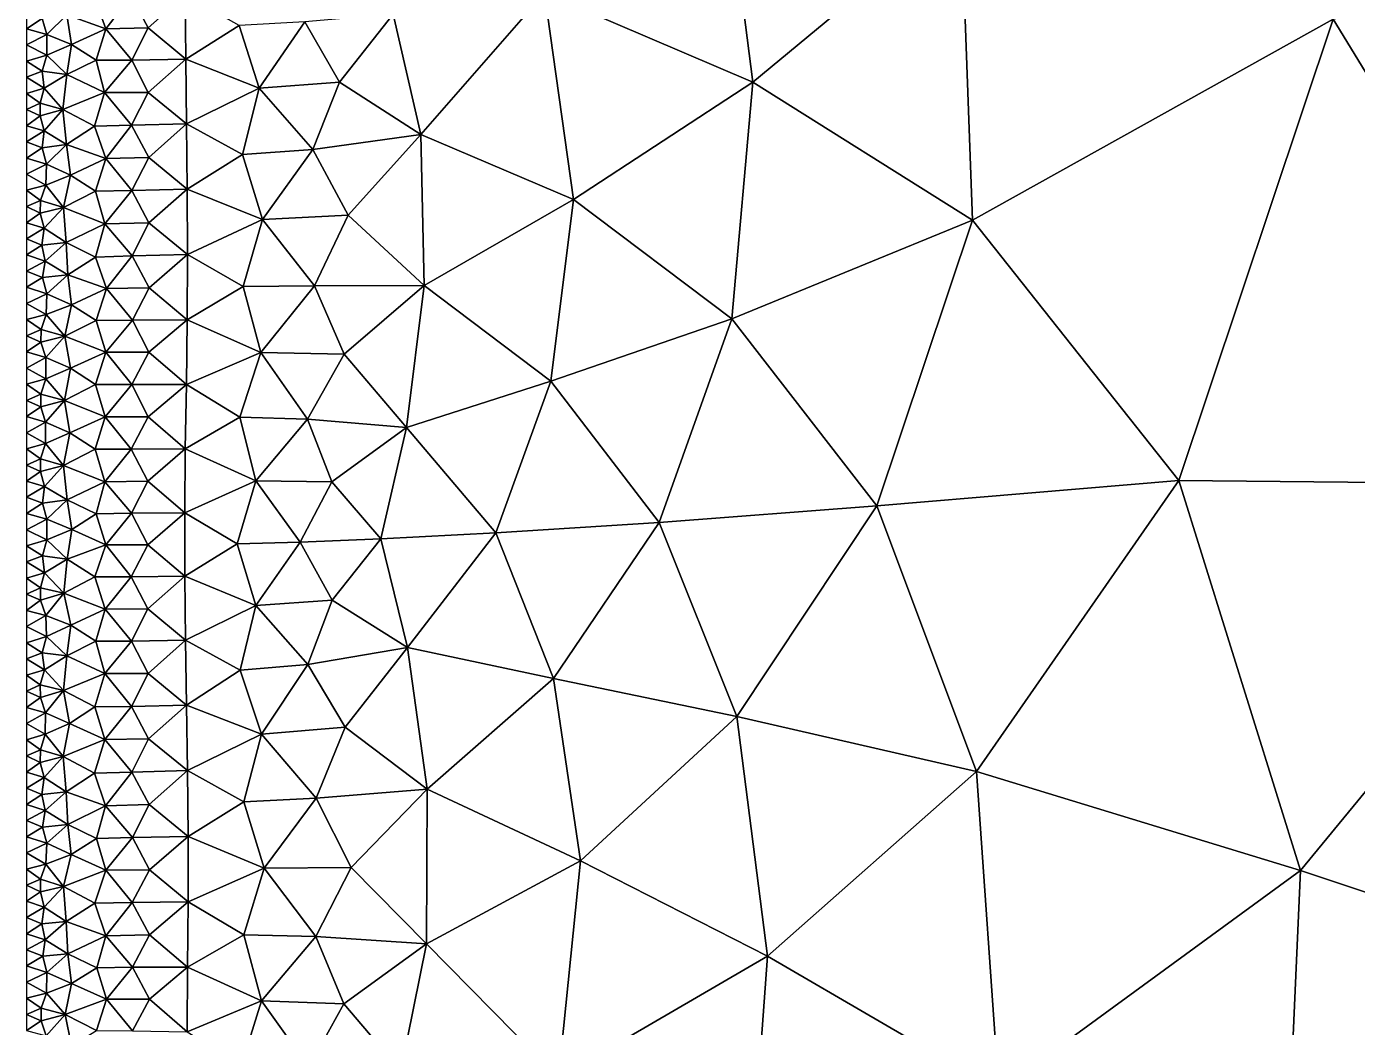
# Model space of a CAD drawing. Header units: metres. Extents: x 0 to 72, y -280 to 0.
# Drawn here: x 0.2 to 16.68, y -236.93 to -224.53 of the extents above; entities that cross this region are included whole.
import ezdxf

# ---------------------------------------------------------------- set-up
doc = ezdxf.new("R2010")
doc.units = ezdxf.units.M

msp = doc.modelspace()

# ---------------------------------------------------------------- linework, layer by layer
at = {"layer": 'layer', "color": 0}
for points in [[(9.19223, -225.218), (8.82698, -222.339), (6.61547, -224.113)], [(9.19223, -225.218), (11.7748, -223.08), (8.82698, -222.339)], [(11.9159, -226.926), (11.7748, -223.08), (9.19223, -225.218)], [(11.9159, -226.926), (16.3832, -224.437), (11.7748, -223.08)], [(19.9091, -230.204), (23.7325, -223.511), (16.3832, -224.437)], [(1.03812, -224.158), (1.18075, -224.555), (1.49431, -224.148)], [(1.49431, -224.148), (1.18075, -224.555), (1.70662, -224.545)], [(1.49431, -224.148), (1.70662, -224.545), (2.16525, -224.136)], [(2.16525, -224.136), (1.70662, -224.545), (2.1727, -224.932)], [(2.16525, -224.136), (2.1727, -224.932), (2.83294, -224.514)], [(4.74159, -224.376), (5.08047, -225.867), (6.61547, -224.113)], [(6.97205, -226.671), (6.61547, -224.113), (5.08047, -225.867)], [(6.97205, -226.671), (9.19223, -225.218), (6.61547, -224.113)], [(1.03812, -224.158), (0.698406, -224.385), (1.18075, -224.555)], [(0.2, -224.355), (0.2, -224.556), (0.393509, -224.428)], [(0.393509, -224.428), (0.2, -224.556), (0.45013, -224.627)], [(0.393509, -224.428), (0.45013, -224.627), (0.698406, -224.385)], [(0.698406, -224.385), (0.45013, -224.627), (0.757661, -224.753)], [(0.698406, -224.385), (0.757661, -224.753), (1.18075, -224.555)], [(2.83294, -224.514), (3.08009, -225.293), (3.64379, -224.47)], [(3.64379, -224.47), (3.08009, -225.293), (4.07514, -225.219)], [(3.64379, -224.47), (4.07514, -225.219), (4.74159, -224.376)], [(4.74159, -224.376), (4.07514, -225.219), (5.08047, -225.867)], [(14.4717, -230.15), (16.3832, -224.437), (11.9159, -226.926)], [(19.9091, -230.204), (16.3832, -224.437), (14.4717, -230.15)], [(0.2, -224.556), (0.2, -224.756), (0.45013, -224.627)], [(0.45013, -224.627), (0.2, -224.756), (0.450448, -224.883)], [(0.45013, -224.627), (0.450448, -224.883), (0.757661, -224.753)], [(1.18075, -224.555), (0.757661, -224.753), (1.06277, -224.946)], [(1.18075, -224.555), (1.06277, -224.946), (1.50123, -224.946)], [(1.18075, -224.555), (1.50123, -224.946), (1.70662, -224.545)], [(1.70662, -224.545), (1.50123, -224.946), (2.1727, -224.932)], [(2.83294, -224.514), (2.1727, -224.932), (3.08009, -225.293)], [(0.2, -224.756), (0.2, -224.956), (0.450448, -224.883)], [(0.757661, -224.753), (0.450448, -224.883), (0.700094, -225.123)], [(0.757661, -224.753), (0.700094, -225.123), (1.06277, -224.946)], [(0.450448, -224.883), (0.2, -224.956), (0.393895, -225.082)], [(0.2, -224.956), (0.2, -225.156), (0.393895, -225.082)], [(0.450448, -224.883), (0.393895, -225.082), (0.700094, -225.123)], [(1.06277, -224.946), (0.700094, -225.123), (1.16603, -225.347)], [(1.06277, -224.946), (1.16603, -225.347), (1.50123, -224.946)], [(1.50123, -224.946), (1.16603, -225.347), (1.70732, -225.344)], [(1.50123, -224.946), (1.70732, -225.344), (2.1727, -224.932)], [(2.1727, -224.932), (1.70732, -225.344), (2.1807, -225.735)], [(2.1727, -224.932), (2.1807, -225.735), (3.08009, -225.293)], [(0.393895, -225.082), (0.2, -225.156), (0.418043, -225.292)], [(0.393895, -225.082), (0.418043, -225.292), (0.700094, -225.123)], [(0.700094, -225.123), (0.418043, -225.292), (0.646906, -225.557)], [(0.700094, -225.123), (0.646906, -225.557), (1.16603, -225.347)], [(0.2, -225.156), (0.2, -225.356), (0.418043, -225.292)], [(0.418043, -225.292), (0.2, -225.356), (0.36653, -225.479)], [(0.418043, -225.292), (0.36653, -225.479), (0.646906, -225.557)], [(3.08009, -225.293), (2.1807, -225.735), (2.87218, -226.112)], [(3.08009, -225.293), (2.87218, -226.112), (3.74505, -226.05)], [(3.08009, -225.293), (3.74505, -226.05), (4.07514, -225.219)], [(4.07514, -225.219), (3.74505, -226.05), (5.08047, -225.867)], [(8.93356, -228.149), (9.19223, -225.218), (6.97205, -226.671)], [(8.93356, -228.149), (11.9159, -226.926), (9.19223, -225.218)], [(0.2, -225.356), (0.2, -225.556), (0.36653, -225.479)], [(1.16603, -225.347), (0.646906, -225.557), (1.03881, -225.763)], [(1.16603, -225.347), (1.03881, -225.763), (1.49923, -225.751)], [(1.16603, -225.347), (1.49923, -225.751), (1.70732, -225.344)], [(1.70732, -225.344), (1.49923, -225.751), (2.1807, -225.735)], [(0.36653, -225.479), (0.2, -225.556), (0.366315, -225.634)], [(0.2, -225.556), (0.2, -225.757), (0.366315, -225.634)], [(0.36653, -225.479), (0.366315, -225.634), (0.646906, -225.557)], [(0.366315, -225.634), (0.416957, -225.821), (0.646906, -225.557)], [(0.646906, -225.557), (0.416957, -225.821), (0.695541, -225.991)], [(0.646906, -225.557), (0.695541, -225.991), (1.03881, -225.763)], [(0.366315, -225.634), (0.2, -225.757), (0.416957, -225.821)], [(0.2, -225.757), (0.2, -225.957), (0.416957, -225.821)], [(1.03881, -225.763), (0.695541, -225.991), (1.17921, -226.165)], [(1.03881, -225.763), (1.17921, -226.165), (1.49923, -225.751)], [(1.49923, -225.751), (1.17921, -226.165), (1.71348, -226.152)], [(1.49923, -225.751), (1.71348, -226.152), (2.1807, -225.735)], [(2.1807, -225.735), (1.71348, -226.152), (2.18962, -226.543)], [(2.1807, -225.735), (2.18962, -226.543), (2.87218, -226.112)], [(0.416957, -225.821), (0.2, -225.957), (0.391792, -226.032)], [(0.2, -225.957), (0.2, -226.157), (0.391792, -226.032)], [(0.416957, -225.821), (0.391792, -226.032), (0.695541, -225.991)], [(3.74505, -226.05), (4.18256, -226.867), (5.08047, -225.867)], [(5.08047, -225.867), (4.18256, -226.867), (5.12163, -227.738)], [(5.08047, -225.867), (5.12163, -227.738), (6.97205, -226.671)], [(0.391792, -226.032), (0.2, -226.157), (0.445053, -226.234)], [(0.391792, -226.032), (0.445053, -226.234), (0.695541, -225.991)], [(0.695541, -225.991), (0.445053, -226.234), (0.745097, -226.37)], [(0.695541, -225.991), (0.745097, -226.37), (1.17921, -226.165)], [(2.87218, -226.112), (2.18962, -226.543), (3.12293, -226.918)], [(2.87218, -226.112), (3.12293, -226.918), (3.74505, -226.05)], [(3.74505, -226.05), (3.12293, -226.918), (4.18256, -226.867)], [(0.2, -226.157), (0.2, -226.357), (0.445053, -226.234)], [(0.445053, -226.234), (0.2, -226.357), (0.436996, -226.495)], [(0.445053, -226.234), (0.436996, -226.495), (0.745097, -226.37)], [(1.17921, -226.165), (0.745097, -226.37), (1.05235, -226.567)], [(1.17921, -226.165), (1.05235, -226.567), (1.50444, -226.56)], [(1.17921, -226.165), (1.50444, -226.56), (1.71348, -226.152)], [(1.71348, -226.152), (1.50444, -226.56), (2.18962, -226.543)], [(0.2, -226.357), (0.2, -226.557), (0.436996, -226.495)], [(0.745097, -226.37), (0.436996, -226.495), (0.657529, -226.769)], [(0.745097, -226.37), (0.657529, -226.769), (1.05235, -226.567)], [(0.436996, -226.495), (0.2, -226.557), (0.373116, -226.683)], [(0.2, -226.557), (0.2, -226.757), (0.373116, -226.683)], [(0.436996, -226.495), (0.373116, -226.683), (0.657529, -226.769)], [(1.05235, -226.567), (0.657529, -226.769), (1.16916, -226.973)], [(1.05235, -226.567), (1.16916, -226.973), (1.50444, -226.56)], [(1.50444, -226.56), (1.16916, -226.973), (1.71501, -226.959)], [(1.50444, -226.56), (1.71501, -226.959), (2.18962, -226.543)], [(2.18962, -226.543), (1.71501, -226.959), (2.19268, -227.353)], [(2.18962, -226.543), (2.19268, -227.353), (3.12293, -226.918)], [(0.373116, -226.683), (0.2, -226.757), (0.369861, -226.839)], [(0.2, -226.757), (0.2, -226.958), (0.369861, -226.839)], [(0.373116, -226.683), (0.369861, -226.839), (0.657529, -226.769)], [(0.369861, -226.839), (0.417731, -227.027), (0.657529, -226.769)], [(0.657529, -226.769), (0.417731, -227.027), (0.690064, -227.203)], [(0.657529, -226.769), (0.690064, -227.203), (1.16916, -226.973)], [(6.69268, -228.921), (6.97205, -226.671), (5.12163, -227.738)], [(6.69268, -228.921), (8.93356, -228.149), (6.97205, -226.671)], [(0.369861, -226.839), (0.2, -226.958), (0.417731, -227.027)], [(3.12293, -226.918), (2.19268, -227.353), (2.8819, -227.749)], [(3.12293, -226.918), (2.8819, -227.749), (3.76654, -227.739)], [(3.12293, -226.918), (3.76654, -227.739), (4.18256, -226.867)], [(4.18256, -226.867), (3.76654, -227.739), (5.12163, -227.738)], [(10.7288, -230.464), (11.9159, -226.926), (8.93356, -228.149)], [(14.4717, -230.15), (11.9159, -226.926), (10.7288, -230.464)], [(0.2, -226.958), (0.2, -227.158), (0.417731, -227.027)], [(0.417731, -227.027), (0.2, -227.158), (0.388007, -227.236)], [(0.417731, -227.027), (0.388007, -227.236), (0.690064, -227.203)], [(1.16916, -226.973), (0.690064, -227.203), (1.05376, -227.384)], [(1.16916, -226.973), (1.05376, -227.384), (1.50746, -227.368)], [(1.16916, -226.973), (1.50746, -227.368), (1.71501, -226.959)], [(1.71501, -226.959), (1.50746, -227.368), (2.19268, -227.353)], [(0.2, -227.158), (0.2, -227.358), (0.388007, -227.236)], [(0.388007, -227.236), (0.2, -227.358), (0.431172, -227.433)], [(0.388007, -227.236), (0.431172, -227.433), (0.690064, -227.203)], [(0.690064, -227.203), (0.431172, -227.433), (0.709872, -227.606)], [(0.690064, -227.203), (0.709872, -227.606), (1.05376, -227.384)], [(0.2, -227.358), (0.2, -227.558), (0.431172, -227.433)], [(0.431172, -227.433), (0.2, -227.558), (0.398507, -227.638)], [(0.431172, -227.433), (0.398507, -227.638), (0.709872, -227.606)], [(1.05376, -227.384), (0.709872, -227.606), (1.18852, -227.775)], [(1.05376, -227.384), (1.18852, -227.775), (1.50746, -227.368)], [(1.50746, -227.368), (1.18852, -227.775), (1.71974, -227.764)], [(1.50746, -227.368), (1.71974, -227.764), (2.19268, -227.353)], [(2.19268, -227.353), (1.71974, -227.764), (2.18886, -228.161)], [(2.19268, -227.353), (2.18886, -228.161), (2.8819, -227.749)], [(0.2, -227.558), (0.2, -227.758), (0.398507, -227.638)], [(0.398507, -227.638), (0.450982, -227.838), (0.709872, -227.606)], [(0.709872, -227.606), (0.450982, -227.838), (0.754566, -227.974)], [(0.709872, -227.606), (0.754566, -227.974), (1.18852, -227.775)], [(0.398507, -227.638), (0.2, -227.758), (0.450982, -227.838)], [(0.2, -227.758), (0.2, -227.958), (0.450982, -227.838)], [(1.18852, -227.775), (1.51014, -228.165), (1.71974, -227.764)], [(1.71974, -227.764), (1.51014, -228.165), (2.18886, -228.161)], [(2.8819, -227.749), (2.18886, -228.161), (3.10026, -228.566)], [(2.8819, -227.749), (3.10026, -228.566), (3.76654, -227.739)], [(3.76654, -227.739), (3.10026, -228.566), (4.13171, -228.587)], [(3.76654, -227.739), (4.13171, -228.587), (5.12163, -227.738)], [(5.12163, -227.738), (4.13171, -228.587), (4.90526, -229.497)], [(5.12163, -227.738), (4.90526, -229.497), (6.69268, -228.921)], [(0.450982, -227.838), (0.2, -227.958), (0.442802, -228.096)], [(0.450982, -227.838), (0.442802, -228.096), (0.754566, -227.974)], [(1.18852, -227.775), (0.754566, -227.974), (1.0619, -228.168)], [(1.18852, -227.775), (1.0619, -228.168), (1.51014, -228.165)], [(0.2, -227.958), (0.2, -228.159), (0.442802, -228.096)], [(0.442802, -228.096), (0.2, -228.159), (0.378694, -228.283)], [(0.442802, -228.096), (0.378694, -228.283), (0.67239, -228.363)], [(0.754566, -227.974), (0.442802, -228.096), (0.67239, -228.363)], [(0.754566, -227.974), (0.67239, -228.363), (1.0619, -228.168)], [(0.2, -228.159), (0.2, -228.359), (0.378694, -228.283)], [(1.0619, -228.168), (0.67239, -228.363), (1.18033, -228.563)], [(1.0619, -228.168), (1.18033, -228.563), (1.51014, -228.165)], [(1.51014, -228.165), (1.18033, -228.563), (1.71484, -228.563)], [(1.51014, -228.165), (1.71484, -228.563), (2.18886, -228.161)], [(2.18886, -228.161), (1.71484, -228.563), (2.17838, -228.963)], [(2.18886, -228.161), (2.17838, -228.963), (3.10026, -228.566)], [(8.0358, -230.67), (8.93356, -228.149), (6.69268, -228.921)], [(10.7288, -230.464), (8.93356, -228.149), (8.0358, -230.67)], [(0.378694, -228.283), (0.2, -228.359), (0.377966, -228.438)], [(0.2, -228.359), (0.2, -228.559), (0.377966, -228.438)], [(0.378694, -228.283), (0.377966, -228.438), (0.67239, -228.363)], [(0.377966, -228.438), (0.438385, -228.629), (0.67239, -228.363)], [(0.67239, -228.363), (0.438385, -228.629), (0.742097, -228.761)], [(0.67239, -228.363), (0.742097, -228.761), (1.18033, -228.563)], [(0.377966, -228.438), (0.2, -228.559), (0.438385, -228.629)], [(0.2, -228.559), (0.2, -228.759), (0.438385, -228.629)], [(1.18033, -228.563), (0.742097, -228.761), (1.05446, -228.962)], [(1.18033, -228.563), (1.05446, -228.962), (1.503, -228.962)], [(1.18033, -228.563), (1.503, -228.962), (1.71484, -228.563)], [(1.71484, -228.563), (1.503, -228.962), (2.17838, -228.963)], [(3.10026, -228.566), (2.17838, -228.963), (2.84172, -229.368)], [(3.10026, -228.566), (2.84172, -229.368), (3.67829, -229.391)], [(3.10026, -228.566), (3.67829, -229.391), (4.13171, -228.587)], [(4.13171, -228.587), (3.67829, -229.391), (4.90526, -229.497)], [(0.438385, -228.629), (0.2, -228.759), (0.437453, -228.892)], [(0.2, -228.759), (0.2, -228.959), (0.437453, -228.892)], [(0.438385, -228.629), (0.437453, -228.892), (0.742097, -228.761)], [(0.742097, -228.761), (0.437453, -228.892), (0.667226, -229.161)], [(0.742097, -228.761), (0.667226, -229.161), (1.05446, -228.962)], [(0.437453, -228.892), (0.2, -228.959), (0.376327, -229.082)], [(0.437453, -228.892), (0.376327, -229.082), (0.667226, -229.161)], [(6.01044, -230.798), (6.69268, -228.921), (4.90526, -229.497)], [(8.0358, -230.67), (6.69268, -228.921), (6.01044, -230.798)], [(0.2, -228.959), (0.2, -229.159), (0.376327, -229.082)], [(0.376327, -229.082), (0.2, -229.159), (0.376023, -229.238)], [(0.376327, -229.082), (0.376023, -229.238), (0.667226, -229.161)], [(1.05446, -228.962), (0.667226, -229.161), (1.17382, -229.362)], [(1.05446, -228.962), (1.17382, -229.362), (1.503, -228.962)], [(1.503, -228.962), (1.17382, -229.362), (1.70654, -229.362)], [(1.503, -228.962), (1.70654, -229.362), (2.17838, -228.963)], [(2.17838, -228.963), (1.70654, -229.362), (2.16478, -229.761)], [(2.17838, -228.963), (2.16478, -229.761), (2.84172, -229.368)], [(0.2, -229.159), (0.2, -229.359), (0.376023, -229.238)], [(0.376023, -229.238), (0.2, -229.359), (0.43578, -229.429)], [(0.376023, -229.238), (0.43578, -229.429), (0.667226, -229.161)], [(0.667226, -229.161), (0.43578, -229.429), (0.73664, -229.562)], [(0.667226, -229.161), (0.73664, -229.562), (1.17382, -229.362)], [(0.2, -229.359), (0.2, -229.56), (0.43578, -229.429)], [(1.17382, -229.362), (0.73664, -229.562), (1.04766, -229.764)], [(1.17382, -229.362), (1.04766, -229.764), (1.4954, -229.763)], [(1.17382, -229.362), (1.4954, -229.763), (1.70654, -229.362)], [(1.70654, -229.362), (1.4954, -229.763), (2.16478, -229.761)], [(2.84172, -229.368), (2.16478, -229.761), (3.03762, -230.156)], [(2.84172, -229.368), (3.03762, -230.156), (3.67829, -229.391)], [(3.67829, -229.391), (3.03762, -230.156), (3.97941, -230.168)], [(3.67829, -229.391), (3.97941, -230.168), (4.90526, -229.497)], [(0.43578, -229.429), (0.2, -229.56), (0.433948, -229.693)], [(0.2, -229.56), (0.2, -229.76), (0.433948, -229.693)], [(0.43578, -229.429), (0.433948, -229.693), (0.73664, -229.562)], [(0.73664, -229.562), (0.433948, -229.693), (0.657369, -229.966)], [(0.73664, -229.562), (0.657369, -229.966), (1.04766, -229.764)], [(4.90526, -229.497), (3.97941, -230.168), (4.58748, -230.874)], [(4.90526, -229.497), (4.58748, -230.874), (6.01044, -230.798)], [(0.433948, -229.693), (0.2, -229.76), (0.372626, -229.883)], [(0.433948, -229.693), (0.372626, -229.883), (0.657369, -229.966)], [(0.2, -229.76), (0.2, -229.96), (0.372626, -229.883)], [(0.372626, -229.883), (0.2, -229.96), (0.370429, -230.039)], [(0.372626, -229.883), (0.370429, -230.039), (0.657369, -229.966)], [(1.04766, -229.764), (0.657369, -229.966), (1.16723, -230.167)], [(1.04766, -229.764), (1.16723, -230.167), (1.4954, -229.763)], [(1.4954, -229.763), (1.16723, -230.167), (1.70075, -230.161)], [(1.4954, -229.763), (1.70075, -230.161), (2.16478, -229.761)], [(2.16478, -229.761), (1.70075, -230.161), (2.15867, -230.552)], [(2.16478, -229.761), (2.15867, -230.552), (3.03762, -230.156)], [(0.2, -229.96), (0.2, -230.16), (0.370429, -230.039)], [(0.370429, -230.039), (0.2, -230.16), (0.421134, -230.225)], [(0.370429, -230.039), (0.421134, -230.225), (0.657369, -229.966)], [(0.657369, -229.966), (0.421134, -230.225), (0.702711, -230.393)], [(0.657369, -229.966), (0.702711, -230.393), (1.16723, -230.167)], [(0.2, -230.16), (0.2, -230.36), (0.421134, -230.225)], [(0.421134, -230.225), (0.2, -230.36), (0.395298, -230.434)], [(0.421134, -230.225), (0.395298, -230.434), (0.702711, -230.393)], [(1.16723, -230.167), (0.702711, -230.393), (1.06332, -230.566)], [(1.16723, -230.167), (1.06332, -230.566), (1.49786, -230.558)], [(1.16723, -230.167), (1.49786, -230.558), (1.70075, -230.161)], [(1.70075, -230.161), (1.49786, -230.558), (2.15867, -230.552)], [(3.03762, -230.156), (2.15867, -230.552), (2.80836, -230.934)], [(3.03762, -230.156), (2.80836, -230.934), (3.58604, -230.914)], [(3.03762, -230.156), (3.58604, -230.914), (3.97941, -230.168)], [(3.97941, -230.168), (3.58604, -230.914), (4.58748, -230.874)], [(11.9635, -233.756), (14.4717, -230.15), (10.7288, -230.464)], [(15.9761, -234.983), (14.4717, -230.15), (11.9635, -233.756)], [(15.9761, -234.983), (19.9091, -230.204), (14.4717, -230.15)], [(21.704, -236.888), (19.9091, -230.204), (15.9761, -234.983)], [(0.2, -230.36), (0.2, -230.56), (0.395298, -230.434)], [(0.395298, -230.434), (0.451574, -230.632), (0.702711, -230.393)], [(0.702711, -230.393), (0.451574, -230.632), (0.759347, -230.759)], [(0.702711, -230.393), (0.759347, -230.759), (1.06332, -230.566)], [(0.395298, -230.434), (0.2, -230.56), (0.451574, -230.632)], [(0.2, -230.56), (0.2, -230.761), (0.451574, -230.632)], [(1.06332, -230.566), (0.759347, -230.759), (1.1818, -230.95)], [(1.06332, -230.566), (1.1818, -230.95), (1.49786, -230.558)], [(1.49786, -230.558), (1.1818, -230.95), (1.70301, -230.95)], [(1.49786, -230.558), (1.70301, -230.95), (2.15867, -230.552)], [(2.15867, -230.552), (1.70301, -230.95), (2.15956, -231.338)], [(2.15867, -230.552), (2.15956, -231.338), (2.80836, -230.934)], [(8.99649, -233.073), (10.7288, -230.464), (8.0358, -230.67)], [(11.9635, -233.756), (10.7288, -230.464), (8.99649, -233.073)], [(0.451574, -230.632), (0.2, -230.761), (0.451544, -230.887)], [(0.451574, -230.632), (0.451544, -230.887), (0.759347, -230.759)], [(6.72501, -232.602), (8.0358, -230.67), (6.01044, -230.798)], [(8.99649, -233.073), (8.0358, -230.67), (6.72501, -232.602)], [(0.2, -230.761), (0.2, -230.961), (0.451544, -230.887)], [(0.451544, -230.887), (0.2, -230.961), (0.395232, -231.086)], [(0.451544, -230.887), (0.395232, -231.086), (0.702457, -231.125)], [(0.759347, -230.759), (0.451544, -230.887), (0.702457, -231.125)], [(0.759347, -230.759), (0.702457, -231.125), (1.1818, -230.95)], [(3.58604, -230.914), (3.98289, -231.633), (4.58748, -230.874)], [(4.58748, -230.874), (3.98289, -231.633), (4.91709, -232.22)], [(4.58748, -230.874), (4.91709, -232.22), (6.01044, -230.798)], [(6.72501, -232.602), (6.01044, -230.798), (4.91709, -232.22)], [(0.2, -230.961), (0.2, -231.161), (0.395232, -231.086)], [(1.1818, -230.95), (0.702457, -231.125), (1.04427, -231.344)], [(1.1818, -230.95), (1.04427, -231.344), (1.49625, -231.346)], [(1.1818, -230.95), (1.49625, -231.346), (1.70301, -230.95)], [(1.70301, -230.95), (1.49625, -231.346), (2.15956, -231.338)], [(2.80836, -230.934), (2.15956, -231.338), (3.04032, -231.7)], [(2.80836, -230.934), (3.04032, -231.7), (3.58604, -230.914)], [(3.58604, -230.914), (3.04032, -231.7), (3.98289, -231.633)], [(0.395232, -231.086), (0.2, -231.161), (0.421505, -231.294)], [(0.2, -231.161), (0.2, -231.361), (0.421505, -231.294)], [(0.395232, -231.086), (0.421505, -231.294), (0.702457, -231.125)], [(0.702457, -231.125), (0.421505, -231.294), (0.659526, -231.549)], [(0.702457, -231.125), (0.659526, -231.549), (1.04427, -231.344)], [(0.421505, -231.294), (0.2, -231.361), (0.371188, -231.48)], [(0.2, -231.361), (0.2, -231.561), (0.371188, -231.48)], [(0.421505, -231.294), (0.371188, -231.48), (0.659526, -231.549)], [(1.04427, -231.344), (0.659526, -231.549), (1.17315, -231.745)], [(1.04427, -231.344), (1.17315, -231.745), (1.49625, -231.346)], [(1.49625, -231.346), (1.17315, -231.745), (1.70289, -231.743)], [(1.49625, -231.346), (1.70289, -231.743), (2.15956, -231.338)], [(2.15956, -231.338), (1.70289, -231.743), (2.16731, -232.131)], [(2.15956, -231.338), (2.16731, -232.131), (3.04032, -231.7)], [(0.371188, -231.48), (0.2, -231.561), (0.373877, -231.635)], [(0.2, -231.561), (0.2, -231.761), (0.373877, -231.635)], [(0.371188, -231.48), (0.373877, -231.635), (0.659526, -231.549)], [(0.373877, -231.635), (0.437806, -231.823), (0.659526, -231.549)], [(0.659526, -231.549), (0.437806, -231.823), (0.746313, -231.944)], [(0.659526, -231.549), (0.746313, -231.944), (1.17315, -231.745)], [(0.373877, -231.635), (0.2, -231.761), (0.437806, -231.823)], [(3.04032, -231.7), (2.16731, -232.131), (2.84669, -232.502)], [(3.04032, -231.7), (2.84669, -232.502), (3.68463, -232.43)], [(3.04032, -231.7), (3.68463, -232.43), (3.98289, -231.633)], [(3.98289, -231.633), (3.68463, -232.43), (4.91709, -232.22)], [(0.2, -231.761), (0.2, -231.962), (0.437806, -231.823)], [(0.437806, -231.823), (0.2, -231.962), (0.446231, -232.083)], [(0.437806, -231.823), (0.446231, -232.083), (0.746313, -231.944)], [(1.17315, -231.745), (0.746313, -231.944), (1.05841, -232.141)], [(1.17315, -231.745), (1.05841, -232.141), (1.49783, -232.142)], [(1.17315, -231.745), (1.49783, -232.142), (1.70289, -231.743)], [(1.70289, -231.743), (1.49783, -232.142), (2.16731, -232.131)], [(0.2, -231.962), (0.2, -232.162), (0.446231, -232.083)], [(0.746313, -231.944), (0.446231, -232.083), (0.698877, -232.322)], [(0.746313, -231.944), (0.698877, -232.322), (1.05841, -232.141)], [(0.446231, -232.083), (0.2, -232.162), (0.393203, -232.285)], [(0.2, -232.162), (0.2, -232.362), (0.393203, -232.285)], [(0.446231, -232.083), (0.393203, -232.285), (0.698877, -232.322)], [(1.05841, -232.141), (0.698877, -232.322), (1.16691, -232.544)], [(1.05841, -232.141), (1.16691, -232.544), (1.49783, -232.142)], [(1.49783, -232.142), (1.16691, -232.544), (1.70586, -232.542)], [(1.49783, -232.142), (1.70586, -232.542), (2.16731, -232.131)], [(2.16731, -232.131), (1.70586, -232.542), (2.1803, -232.933)], [(2.16731, -232.131), (2.1803, -232.933), (2.84669, -232.502)], [(3.68463, -232.43), (4.14679, -233.207), (4.91709, -232.22)], [(4.91709, -232.22), (4.14679, -233.207), (5.15983, -233.976)], [(4.91709, -232.22), (5.15983, -233.976), (6.72501, -232.602)], [(0.393203, -232.285), (0.2, -232.362), (0.419735, -232.495)], [(0.2, -232.362), (0.2, -232.562), (0.419735, -232.495)], [(0.393203, -232.285), (0.419735, -232.495), (0.698877, -232.322)], [(0.698877, -232.322), (0.419735, -232.495), (0.655674, -232.754)], [(0.698877, -232.322), (0.655674, -232.754), (1.16691, -232.544)], [(0.419735, -232.495), (0.2, -232.562), (0.369716, -232.682)], [(0.419735, -232.495), (0.369716, -232.682), (0.655674, -232.754)], [(1.16691, -232.544), (0.655674, -232.754), (1.04648, -232.955)], [(1.16691, -232.544), (1.04648, -232.955), (1.49865, -232.949)], [(1.16691, -232.544), (1.49865, -232.949), (1.70586, -232.542)], [(1.70586, -232.542), (1.49865, -232.949), (2.1803, -232.933)], [(2.84669, -232.502), (2.1803, -232.933), (3.10869, -233.293)], [(2.84669, -232.502), (3.10869, -233.293), (3.68463, -232.43)], [(3.68463, -232.43), (3.10869, -233.293), (4.14679, -233.207)], [(0.2, -232.562), (0.2, -232.762), (0.369716, -232.682)], [(0.369716, -232.682), (0.2, -232.762), (0.371732, -232.838)], [(0.369716, -232.682), (0.371732, -232.838), (0.655674, -232.754)], [(7.05915, -234.862), (6.72501, -232.602), (5.15983, -233.976)], [(7.05915, -234.862), (8.99649, -233.073), (6.72501, -232.602)], [(0.2, -232.762), (0.2, -232.962), (0.371732, -232.838)], [(0.371732, -232.838), (0.2, -232.962), (0.43212, -233.029)], [(0.371732, -232.838), (0.43212, -233.029), (0.655674, -232.754)], [(0.655674, -232.754), (0.43212, -233.029), (0.732387, -233.161)], [(0.655674, -232.754), (0.732387, -233.161), (1.04648, -232.955)], [(0.2, -232.962), (0.2, -233.163), (0.43212, -233.029)], [(0.43212, -233.029), (0.2, -233.163), (0.431717, -233.295)], [(0.43212, -233.029), (0.431717, -233.295), (0.732387, -233.161)], [(1.04648, -232.955), (0.732387, -233.161), (1.17002, -233.361)], [(1.04648, -232.955), (1.17002, -233.361), (1.49865, -232.949)], [(1.49865, -232.949), (1.17002, -233.361), (1.71141, -233.352)], [(1.49865, -232.949), (1.71141, -233.352), (2.1803, -232.933)], [(2.1803, -232.933), (1.71141, -233.352), (2.19112, -233.744)], [(2.1803, -232.933), (2.19112, -233.744), (3.10869, -233.293)], [(0.2, -233.163), (0.2, -233.363), (0.431717, -233.295)], [(0.732387, -233.161), (0.431717, -233.295), (0.653127, -233.57)], [(0.732387, -233.161), (0.653127, -233.57), (1.17002, -233.361)], [(3.10869, -233.293), (3.78571, -234.087), (4.14679, -233.207)], [(4.14679, -233.207), (3.78571, -234.087), (5.15983, -233.976)], [(9.37572, -236.042), (8.99649, -233.073), (7.05915, -234.862)], [(9.37572, -236.042), (11.9635, -233.756), (8.99649, -233.073)], [(0.431717, -233.295), (0.2, -233.363), (0.370973, -233.487)], [(0.2, -233.363), (0.2, -233.563), (0.370973, -233.487)], [(0.431717, -233.295), (0.370973, -233.487), (0.653127, -233.57)], [(1.17002, -233.361), (0.653127, -233.57), (1.03932, -233.777)], [(1.17002, -233.361), (1.03932, -233.777), (1.50242, -233.764)], [(1.17002, -233.361), (1.50242, -233.764), (1.71141, -233.352)], [(1.71141, -233.352), (1.50242, -233.764), (2.19112, -233.744)], [(3.10869, -233.293), (2.19112, -233.744), (2.89229, -234.131)], [(3.10869, -233.293), (2.89229, -234.131), (3.78571, -234.087)], [(0.370973, -233.487), (0.2, -233.563), (0.368332, -233.643)], [(0.370973, -233.487), (0.368332, -233.643), (0.653127, -233.57)], [(0.2, -233.563), (0.2, -233.763), (0.368332, -233.643)], [(0.368332, -233.643), (0.2, -233.763), (0.41634, -233.831)], [(0.368332, -233.643), (0.41634, -233.831), (0.653127, -233.57)], [(0.653127, -233.57), (0.41634, -233.831), (0.688099, -234.007)], [(0.653127, -233.57), (0.688099, -234.007), (1.03932, -233.777)], [(0.2, -233.763), (0.2, -233.963), (0.41634, -233.831)], [(0.41634, -233.831), (0.2, -233.963), (0.387267, -234.04)], [(0.41634, -233.831), (0.387267, -234.04), (0.688099, -234.007)], [(1.03932, -233.777), (0.688099, -234.007), (1.17686, -234.183)], [(1.03932, -233.777), (1.17686, -234.183), (1.50242, -233.764)], [(1.50242, -233.764), (1.17686, -234.183), (1.71825, -234.165)], [(1.50242, -233.764), (1.71825, -234.165), (2.19112, -233.744)], [(2.19112, -233.744), (1.71825, -234.165), (2.19915, -234.56)], [(2.19112, -233.744), (2.19915, -234.56), (2.89229, -234.131)], [(12.2399, -237.71), (11.9635, -233.756), (9.37572, -236.042)], [(12.2399, -237.71), (15.9761, -234.983), (11.9635, -233.756)], [(0.2, -233.963), (0.2, -234.163), (0.387267, -234.04)], [(0.387267, -234.04), (0.430505, -234.238), (0.688099, -234.007)], [(0.688099, -234.007), (0.430505, -234.238), (0.708953, -234.412)], [(0.688099, -234.007), (0.708953, -234.412), (1.17686, -234.183)], [(3.78571, -234.087), (4.21761, -234.945), (5.15983, -233.976)], [(5.15983, -233.976), (4.21761, -234.945), (5.15395, -235.892)], [(5.15983, -233.976), (5.15395, -235.892), (7.05915, -234.862)], [(0.387267, -234.04), (0.2, -234.163), (0.430505, -234.238)], [(0.2, -234.163), (0.2, -234.363), (0.430505, -234.238)], [(1.17686, -234.183), (0.708953, -234.412), (1.06643, -234.585)], [(1.17686, -234.183), (1.06643, -234.585), (1.51125, -234.574)], [(1.17686, -234.183), (1.51125, -234.574), (1.71825, -234.165)], [(1.71825, -234.165), (1.51125, -234.574), (2.19915, -234.56)], [(2.89229, -234.131), (2.19915, -234.56), (3.14138, -234.955)], [(2.89229, -234.131), (3.14138, -234.955), (3.78571, -234.087)], [(3.78571, -234.087), (3.14138, -234.955), (4.21761, -234.945)], [(0.430505, -234.238), (0.2, -234.363), (0.397938, -234.444)], [(0.2, -234.363), (0.2, -234.564), (0.397938, -234.444)], [(0.430505, -234.238), (0.397938, -234.444), (0.708953, -234.412)], [(0.397938, -234.444), (0.2, -234.564), (0.449486, -234.645)], [(0.397938, -234.444), (0.449486, -234.645), (0.708953, -234.412)], [(0.708953, -234.412), (0.449486, -234.645), (0.750816, -234.783)], [(0.708953, -234.412), (0.750816, -234.783), (1.06643, -234.585)], [(0.2, -234.564), (0.2, -234.764), (0.449486, -234.645)], [(0.449486, -234.645), (0.2, -234.764), (0.438892, -234.904)], [(0.449486, -234.645), (0.438892, -234.904), (0.750816, -234.783)], [(1.06643, -234.585), (0.750816, -234.783), (1.18045, -234.979)], [(1.06643, -234.585), (1.18045, -234.979), (1.51125, -234.574)], [(1.51125, -234.574), (1.18045, -234.979), (1.72121, -234.972)], [(1.51125, -234.574), (1.72121, -234.972), (2.19915, -234.56)], [(2.19915, -234.56), (1.72121, -234.972), (2.19887, -235.372)], [(2.19915, -234.56), (2.19887, -235.372), (3.14138, -234.955)], [(0.2, -234.764), (0.2, -234.964), (0.438892, -234.904)], [(0.750816, -234.783), (0.438892, -234.904), (0.658832, -235.179)], [(0.750816, -234.783), (0.658832, -235.179), (1.18045, -234.979)], [(0.438892, -234.904), (0.2, -234.964), (0.373741, -235.091)], [(0.2, -234.964), (0.2, -235.164), (0.373741, -235.091)], [(0.438892, -234.904), (0.373741, -235.091), (0.658832, -235.179)], [(1.18045, -234.979), (0.658832, -235.179), (1.04405, -235.387)], [(1.18045, -234.979), (1.04405, -235.387), (1.50803, -235.379)], [(1.18045, -234.979), (1.50803, -235.379), (1.72121, -234.972)], [(1.72121, -234.972), (1.50803, -235.379), (2.19887, -235.372)], [(3.14138, -234.955), (2.19887, -235.372), (2.89109, -235.781)], [(3.14138, -234.955), (2.89109, -235.781), (3.78164, -235.8)], [(3.14138, -234.955), (3.78164, -235.8), (4.21761, -234.945)], [(4.21761, -234.945), (3.78164, -235.8), (5.15395, -235.892)], [(6.78705, -237.549), (7.05915, -234.862), (5.15395, -235.892)], [(6.78705, -237.549), (9.37572, -236.042), (7.05915, -234.862)], [(15.7098, -241.022), (15.9761, -234.983), (12.2399, -237.71)], [(15.7098, -241.022), (21.704, -236.888), (15.9761, -234.983)], [(0.373741, -235.091), (0.2, -235.164), (0.370273, -235.246)], [(0.2, -235.164), (0.2, -235.364), (0.370273, -235.246)], [(0.373741, -235.091), (0.370273, -235.246), (0.658832, -235.179)], [(0.370273, -235.246), (0.418098, -235.435), (0.658832, -235.179)], [(0.658832, -235.179), (0.418098, -235.435), (0.690569, -235.612)], [(0.658832, -235.179), (0.690569, -235.612), (1.04405, -235.387)], [(0.370273, -235.246), (0.2, -235.364), (0.418098, -235.435)], [(0.2, -235.364), (0.2, -235.564), (0.418098, -235.435)], [(0.418098, -235.435), (0.2, -235.564), (0.388216, -235.643)], [(0.418098, -235.435), (0.388216, -235.643), (0.690569, -235.612)], [(1.04405, -235.387), (0.690569, -235.612), (1.17965, -235.79)], [(1.04405, -235.387), (1.17965, -235.79), (1.50803, -235.379)], [(1.50803, -235.379), (1.17965, -235.79), (1.72011, -235.779)], [(1.50803, -235.379), (1.72011, -235.779), (2.19887, -235.372)], [(2.19887, -235.372), (1.72011, -235.779), (2.19397, -236.18)], [(2.19887, -235.372), (2.19397, -236.18), (2.89109, -235.781)], [(0.2, -235.564), (0.2, -235.765), (0.388216, -235.643)], [(0.388216, -235.643), (0.2, -235.765), (0.431612, -235.84)], [(0.388216, -235.643), (0.431612, -235.84), (0.690569, -235.612)], [(0.690569, -235.612), (0.431612, -235.84), (0.711412, -236.013)], [(0.690569, -235.612), (0.711412, -236.013), (1.17965, -235.79)], [(0.2, -235.765), (0.2, -235.965), (0.431612, -235.84)], [(0.431612, -235.84), (0.2, -235.965), (0.399044, -236.045)], [(0.431612, -235.84), (0.399044, -236.045), (0.711412, -236.013)], [(1.17965, -235.79), (0.711412, -236.013), (1.06982, -236.187)], [(1.17965, -235.79), (1.06982, -236.187), (1.51246, -236.18)], [(1.17965, -235.79), (1.51246, -236.18), (1.72011, -235.779)], [(1.72011, -235.779), (1.51246, -236.18), (2.19397, -236.18)], [(2.89109, -235.781), (2.19397, -236.18), (3.1094, -236.597)], [(2.89109, -235.781), (3.1094, -236.597), (3.78164, -235.8)], [(3.78164, -235.8), (3.1094, -236.597), (4.1294, -236.634)], [(3.78164, -235.8), (4.1294, -236.634), (5.15395, -235.892)], [(0.2, -235.965), (0.2, -236.165), (0.399044, -236.045)], [(0.399044, -236.045), (0.451914, -236.245), (0.711412, -236.013)], [(0.711412, -236.013), (0.451914, -236.245), (0.756855, -236.38)], [(0.711412, -236.013), (0.756855, -236.38), (1.06982, -236.187)], [(5.15395, -235.892), (4.1294, -236.634), (4.83479, -237.462)], [(5.15395, -235.892), (4.83479, -237.462), (6.78705, -237.549)], [(0.399044, -236.045), (0.2, -236.165), (0.451914, -236.245)], [(0.2, -236.165), (0.2, -236.365), (0.451914, -236.245)], [(9.14516, -239.209), (9.37572, -236.042), (6.78705, -237.549)], [(9.14516, -239.209), (12.2399, -237.71), (9.37572, -236.042)], [(0.451914, -236.245), (0.2, -236.365), (0.444219, -236.501)], [(0.451914, -236.245), (0.444219, -236.501), (0.756855, -236.38)], [(1.06982, -236.187), (0.756855, -236.38), (1.18749, -236.574)], [(1.06982, -236.187), (1.18749, -236.574), (1.51246, -236.18)], [(1.51246, -236.18), (1.18749, -236.574), (1.7204, -236.575)], [(1.51246, -236.18), (1.7204, -236.575), (2.19397, -236.18)], [(2.19397, -236.18), (1.7204, -236.575), (2.18772, -236.979)], [(2.19397, -236.18), (2.18772, -236.979), (3.1094, -236.597)], [(0.2, -236.365), (0.2, -236.565), (0.444219, -236.501)], [(0.444219, -236.501), (0.2, -236.565), (0.380152, -236.688)], [(0.444219, -236.501), (0.380152, -236.688), (0.676543, -236.766)], [(0.756855, -236.38), (0.444219, -236.501), (0.676543, -236.766)], [(0.756855, -236.38), (0.676543, -236.766), (1.18749, -236.574)], [(0.2, -236.565), (0.2, -236.765), (0.380152, -236.688)], [(1.18749, -236.574), (0.676543, -236.766), (1.06421, -236.963)], [(1.18749, -236.574), (1.06421, -236.963), (1.5116, -236.969)], [(1.18749, -236.574), (1.5116, -236.969), (1.7204, -236.575)], [(1.7204, -236.575), (1.5116, -236.969), (2.18772, -236.979)], [(3.1094, -236.597), (2.18772, -236.979), (2.85995, -237.394)], [(3.1094, -236.597), (2.85995, -237.394), (3.6952, -237.418)], [(3.1094, -236.597), (3.6952, -237.418), (4.1294, -236.634)], [(4.1294, -236.634), (3.6952, -237.418), (4.83479, -237.462)], [(0.380152, -236.688), (0.2, -236.765), (0.380119, -236.843)], [(0.2, -236.765), (0.2, -236.966), (0.380119, -236.843)], [(0.380152, -236.688), (0.380119, -236.843), (0.676543, -236.766)], [(0.380119, -236.843), (0.443893, -237.03), (0.676543, -236.766)], [(0.676543, -236.766), (0.443893, -237.03), (0.755537, -237.154)], [(0.676543, -236.766), (0.755537, -237.154), (1.06421, -236.963)], [(0.380119, -236.843), (0.2, -236.966), (0.443893, -237.03)], [(21.9572, -244.182), (21.704, -236.888), (15.7098, -241.022)]]:
    msp.add_3dface(points, dxfattribs=at)

doc.saveas('drawing.dxf')
